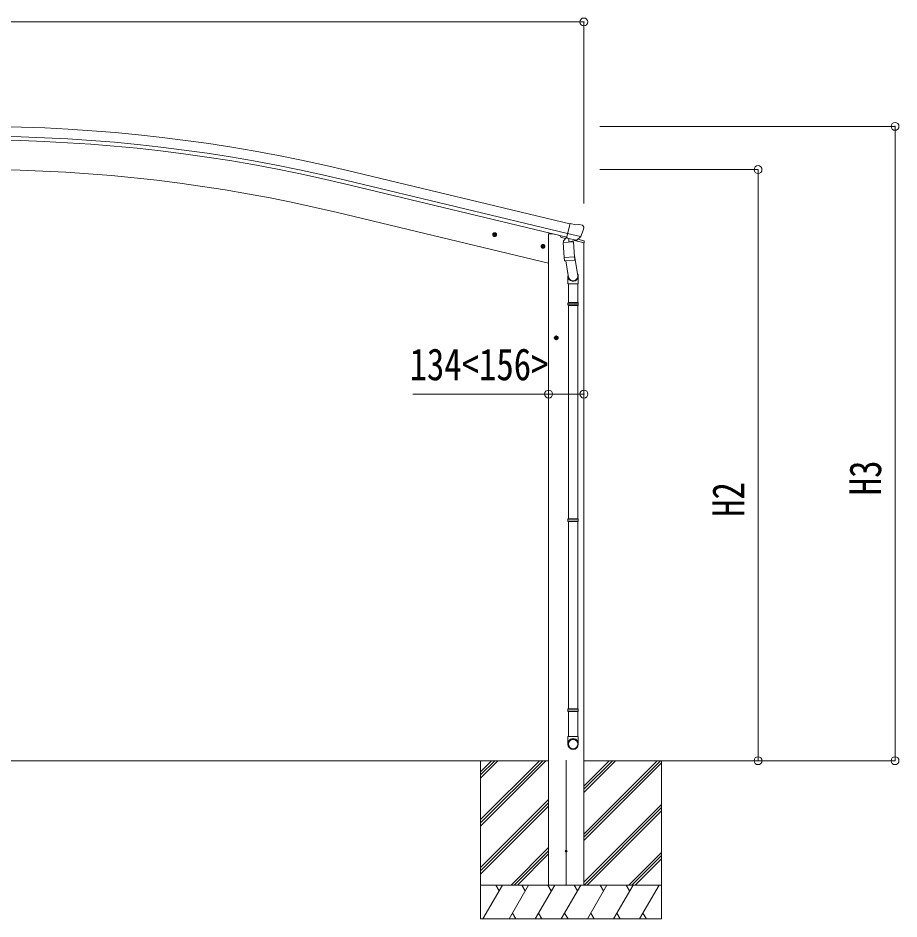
# Model space of a CAD drawing. Units: millimetres at full size, sheet at 1:35; details may follow other scales. Extents: x -9783 to 9892, y -6828 to 6752.
# Drawn here: x -4873 to -976, y -1257 to 2727 of the extents above; entities that cross this region are included whole.
import ezdxf
from ezdxf.enums import TextEntityAlignment as Align

# ---------------------------------------------------------------- set-up
doc = ezdxf.new("R2010")
doc.units = ezdxf.units.MM
doc.header["$LTSCALE"] = 35
doc.header["$PDMODE"] = 32
doc.header["$PDSIZE"] = 35
for name, color, linetype, lineweight in [('0-0_0', 7, 'Continuous', 9), ('0-1_本体', 4, 'Continuous', 9), ('0-2_部品', 7, 'Continuous', 9), ('0-8_PARTS2', 2, 'Continuous', 9), ('0-A_寸法', 6, 'Continuous', 9)]:
    doc.layers.add(name, color=color, linetype=linetype, lineweight=lineweight)
doc.styles.add('ＭＳ ゴシック', font='')
doc.styles.get('ＭＳ ゴシック').set_extended_font_data('MS Gothic')

msp = doc.modelspace()

# ---------------------------------------------------------------- linework, layer by layer
at = {"layer": '0-0_0'}
for p, q in [((-7605.81, -557.28), (-2526.66, -557.28)), ((-2826.94, -557.28), (-2826.94, -1257.28)), ((-2826.94, -818.01), (-2566.21, -557.28)), ((-2826.94, -832.15), (-2552.07, -557.28)), ((-2826.94, -846.29), (-2537.93, -557.28)), ((-2826.94, -634.16), (-2750.06, -557.28)), ((-2826.94, -620.02), (-2764.2, -557.28)), ((-2826.94, -605.88), (-2778.34, -557.28)), ((-2370.16, -557.28), (-1938.78, -557.28)), ((-2370.16, -881.73), (-2045.71, -557.28)), ((-2370.16, -895.87), (-2031.57, -557.28)), ((-2370.16, -697.88), (-2229.56, -557.28)), ((-2370.16, -683.74), (-2243.7, -557.28)), ((-2370.16, -669.6), (-2257.84, -557.28)), ((-2026.94, -557.28), (-2026.94, -1257.28)), ((-2370.16, -910.01), (-2026.94, -566.8)), ((-2826.94, -1030.14), (-2526.16, -729.36)), ((-2826.94, -1044.28), (-2526.16, -743.5)), ((-2370.16, -1093.86), (-2026.94, -750.64)), ((-2826.94, -1058.43), (-2526.16, -757.65)), ((-2369.44, -1107.28), (-2026.94, -764.79)), ((-2355.3, -1107.28), (-2026.94, -778.93)), ((-2691.95, -1107.28), (-2526.16, -941.49)), ((-2677.81, -1107.28), (-2526.16, -955.64)), ((-2663.66, -1107.28), (-2526.16, -969.78)), ((-2171.45, -1107.28), (-2026.94, -962.77)), ((-2157.31, -1107.28), (-2026.94, -976.92)), ((-2143.16, -1107.28), (-2026.94, -991.06)), ((-2026.94, -1107.28), (-2826.94, -1107.28)), ((-2816.65, -1257.28), (-2730.05, -1107.28)), ((-2745.05, -1133.26), (-2760.05, -1107.28)), ((-2701.18, -1257.28), (-2614.58, -1107.28)), ((-2629.58, -1133.27), (-2644.58, -1107.28)), ((-2585.71, -1257.28), (-2499.11, -1107.28)), ((-2514.11, -1133.26), (-2529.11, -1107.28)), ((-2493.94, -1107.28), (-2359.94, -1107.28)), ((-2470.24, -1257.28), (-2383.64, -1107.28)), ((-2398.64, -1133.26), (-2413.64, -1107.28)), ((-2354.77, -1257.28), (-2268.17, -1107.28)), ((-2283.17, -1133.26), (-2298.17, -1107.28)), ((-2239.3, -1257.28), (-2152.7, -1107.28)), ((-2182.7, -1107.28), (-2167.7, -1133.26)), ((-2123.83, -1257.28), (-2037.23, -1107.28)), ((-2686.18, -1231.3), (-2671.18, -1257.28)), ((-2570.71, -1231.3), (-2555.71, -1257.28)), ((-2455.24, -1231.3), (-2440.24, -1257.28)), ((-2339.77, -1231.3), (-2324.77, -1257.28)), ((-2224.3, -1231.3), (-2209.3, -1257.28)), ((-2108.83, -1231.3), (-2093.83, -1257.28)), ((-2826.94, -1257.28), (-2026.94, -1257.28))]:
    msp.add_line(p, q, dxfattribs=at)
at = {"layer": '0-1_本体'}
for p, q in [((-3415.08, 2052.5), (-2431.83, 1816.44)), ((-3429.08, 1994.16), (-2445.84, 1758.1)), ((-3425.15, 2010.52), (-2441.91, 1774.46)), ((-3036.87, 1765.27), (-3459.66, 1866.78)), ((-2526.16, 1642.66), (-3036.87, 1765.27)), ((-2526.16, 1772.1), (-2506.16, 1772.1)), ((-2526.16, -1107.28), (-2526.16, 1772.1)), ((-2505.66, 1772.1), (-2472.39, 1764.11)), ((-2370.16, -1107.28), (-2370.16, 1732.96))]:
    msp.add_line(p, q, dxfattribs=at)
for radius in [7073, 7029.83, 7013, 6882]:
    msp.add_arc((-5066.23, -4825.07), radius, 76.5, 103.5, dxfattribs=at)
at = {"layer": '0-2_部品'}
for p, q in [((-2405.51, 1811.85), (-2431.44, 1818.08)), ((-2405.51, 1811.85), (-2392.25, 1814.55)), ((-2377.77, 1811.36), (-2390.95, 1814.53)), ((-2374.67, 1809.11), (-2370.81, 1802.82)), ((-2370.45, 1800.54), (-2370.73, 1799.39)), ((-2774.57, 1771.2), (-2755.13, 1766.54)), ((-2766.98, 1776.07), (-2772.15, 1770.62)), ((-2767.19, 1759.15), (-2762.52, 1778.59)), ((-2759.68, 1774.31), (-2766.98, 1776.07)), ((-2762.72, 1761.67), (-2757.55, 1767.12)), ((-2757.55, 1767.12), (-2759.68, 1774.31)), ((-2472.89, 1764.59), (-2472.89, 1761.44)), ((-2450.85, 1752.21), (-2469.05, 1756.58)), ((-2447.16, 1756.44), (-2460.48, 1741.13)), ((-2446.22, 1756.51), (-2447.16, 1756.44)), ((-2443.14, 1754.04), (-2444.67, 1754.4)), ((-2406.43, 1745.22), (-2443.14, 1754.04)), ((-2384.51, 1760.23), (-2442.01, 1774.04)), ((-2401.36, 1745.32), (-2384.98, 1759.81)), ((-2560.65, 1719.85), (-2541.21, 1715.18)), ((-2553.06, 1724.71), (-2558.23, 1719.26)), ((-2553.26, 1707.79), (-2548.6, 1727.24)), ((-2545.76, 1722.96), (-2553.06, 1724.71)), ((-2548.8, 1710.32), (-2543.63, 1715.76)), ((-2543.63, 1715.76), (-2545.76, 1722.96)), ((-2461.58, 1734.67), (-2415.89, 1737.87)), ((-2456.91, 1667.84), (-2461.58, 1734.67)), ((-2460.48, 1741.13), (-2460.03, 1734.78)), ((-2437.19, 1752.21), (-2436.16, 1737.61)), ((-2408.97, 1743.22), (-2434.79, 1736.78)), ((-2417.67, 1741.05), (-2417.44, 1737.76)), ((-2415.89, 1737.87), (-2411.22, 1671.03)), ((-2404.07, 1744.75), (-2411.59, 1746.56)), ((-2368.33, 1732.4), (-2411.14, 1742.68)), ((-2408.27, 1745), (-2408.22, 1744.26)), ((-2404.9, 1744.86), (-2406.43, 1745.22)), ((-2397.57, 1748.67), (-2370.63, 1742.2)), ((-2368.33, 1739.29), (-2368.33, 1732.4)), ((-2411.58, 1676.15), (-2397.04, 1588.29)), ((-2456.91, 1667.84), (-2411.22, 1671.03)), ((-2456.89, 1667.84), (-2456.01, 1655.14)), ((-2412.2, 1656.43), (-2453.9, 1653.51)), ((-2450.36, 1653.76), (-2437.74, 1578.96)), ((-2410.36, 1658.57), (-2411.23, 1671.03)), ((-2410.75, 1657.21), (-2410.75, 1657.21)), ((-2440.89, 1585.78), (-2440.89, 1551.12)), ((-2394.89, 1551.12), (-2394.89, 1585.48)), ((-2440.89, 1551.12), (-2394.89, 1551.12)), ((-2438.89, 1551.12), (-2438.89, 1468.47)), ((-2396.89, 1551.12), (-2396.89, 1468.47)), ((-2440.89, 1466.47), (-2439.89, 1468.47)), ((-2440.89, 1466.47), (-2394.89, 1466.47)), ((-2440.89, 1466.47), (-2440.89, 1458.47)), ((-2440.89, 1458.47), (-2394.89, 1458.47)), ((-2440.89, 1458.47), (-2439.89, 1456.47)), ((-2439.89, 1468.47), (-2395.89, 1468.47)), ((-2439.89, 1456.47), (-2395.89, 1456.47)), ((-2438.89, 1456.47), (-2438.89, 512.28)), ((-2396.89, 1456.47), (-2396.89, 512.28)), ((-2394.89, 1466.47), (-2395.89, 1468.47)), ((-2496.15, 1319.1), (-2499.9, 1312.6)), ((-2488.64, 1319.1), (-2496.15, 1319.1)), ((-2492.4, 1302.6), (-2492.4, 1322.6)), ((-2484.89, 1312.6), (-2488.64, 1319.1)), ((-2502.4, 1312.6), (-2482.4, 1312.6)), ((-2488.64, 1306.1), (-2484.89, 1312.6)), ((-2440.89, 510.28), (-2439.89, 512.28)), ((-2440.89, 510.28), (-2394.89, 510.28)), ((-2440.89, 510.28), (-2440.89, 502.28)), ((-2440.89, 502.28), (-2394.89, 502.28)), ((-2440.89, 502.28), (-2439.89, 500.28)), ((-2439.89, 512.28), (-2395.89, 512.28)), ((-2439.89, 500.28), (-2395.89, 500.28)), ((-2438.89, 500.28), (-2438.89, -327.91)), ((-2396.89, 500.28), (-2396.89, -327.91)), ((-2394.89, 510.28), (-2395.89, 512.28)), ((-2440.89, -329.91), (-2439.89, -327.91)), ((-2440.89, -329.91), (-2394.89, -329.91)), ((-2440.89, -329.91), (-2440.89, -337.91)), ((-2440.89, -337.91), (-2394.89, -337.91)), ((-2440.89, -337.91), (-2439.89, -339.91)), ((-2439.89, -327.91), (-2395.89, -327.91)), ((-2439.89, -339.91), (-2395.89, -339.91)), ((-2438.89, -339.91), (-2438.89, -449.91)), ((-2396.89, -339.91), (-2396.89, -449.91)), ((-2394.89, -329.91), (-2395.89, -327.91)), ((-2440.89, -484.05), (-2440.89, -449.91)), ((-2440.89, -449.91), (-2394.89, -449.91)), ((-2394.89, -484.05), (-2394.89, -449.91))]:
    msp.add_line(p, q, dxfattribs=at)
for points in [[(-2436.87, 1752.63), (-2446.59, 1754.96), (-2431.44, 1818.08)], [(-2772.15, 1770.62), (-2770.02, 1763.43), (-2762.72, 1761.67)], [(-2384.24, 1760.81), (-2384.82, 1759.96), (-2384.98, 1759.81)], [(-2558.23, 1719.26), (-2556.1, 1712.07), (-2548.8, 1710.32)], [(-2436.87, 1752.63), (-2436.63, 1752.48), (-2411.87, 1746.53), (-2411.59, 1746.56)], [(-2394.89, 1466.47), (-2394.89, 1458.47), (-2395.89, 1456.47)], [(-2499.9, 1312.6), (-2496.15, 1306.1), (-2488.64, 1306.1)], [(-2394.89, 510.28), (-2394.89, 502.28), (-2395.89, 500.28)], [(-2394.89, -329.91), (-2394.89, -337.91), (-2395.89, -339.91)]]:
    msp.add_lwpolyline(points, dxfattribs=at)
for centre, radius in [((-2764.85, 1768.87), 8.5), ((-2764.85, 1768.87), 7.7), ((-2764.85, 1768.87), 6.5), ((-2550.93, 1717.51), 8.5), ((-2550.93, 1717.51), 7.7), ((-2550.93, 1717.51), 6.5), ((-2492.4, 1312.6), 8.5), ((-2492.4, 1312.6), 7.7), ((-2492.4, 1312.6), 6.5)]:
    msp.add_circle(centre, radius, dxfattribs=at)
at = {"layer": '0-2_部品', "color": 4}
msp.add_circle((-2448.66, -957.28), 4.5, dxfattribs=at)
at = {"layer": '0-2_部品'}
for centre, radius, start, end in [((-2391.65, 1811.61), 3, 76.5, 101.5), ((-2567.53, 1846.63), 202.4, 334.90875, 346.5), ((-2378.93, 1806.5), 5, 31.5, 76.5), ((-2467.89, 1761.44), 5, 180, 256.5), ((-2444.55, 1754.89), 0.5, 221.23754, 256.5), ((-2437.78, 1752.13), 0.604, 7.79405, 79.40158), ((-2435.14, 1737.75), 1.03, 188.03431, 289.96103), ((-2409.22, 1744.19), 1, 284, 4), ((-2407.77, 1745.03), 0.5, 76.5, 184), ((-2404.79, 1745.34), 0.5, 256.5, 291.76246), ((-2371.33, 1739.29), 3, 0, 76.5), ((-2454.04, 1655.51), 2, 190.53157, 274), ((-2412.34, 1658.42), 2, 274, 322.59038), ((-2412.3, 1658.39), 1.95, 322.52234, 4.95983), ((-2424.89, 1585.48), 30, 0, 2.54858)]:
    msp.add_arc(centre, radius, start, end, dxfattribs=at)
for centre, major_axis, ratio, start_param, end_param in [((-2373.37, 1801.25), (1.57, -2.57), 0.99628, 0.7835347, 1.5707963), ((-2403.37, 1747.67), (0.73, -2.92), 0.997631, 5.8041905, 5.8929484), ((-2403.4, 1747.8), (-2.63, 3.16), 0.650902, 2.1145521, 2.1873627), ((-2403.35, 1747.57), (0.73, -2.92), 0.997631, 5.965759, 6.7621801), ((-2417.89, 1585.78), (-23, 0), 0.996195, 6.0000678, 10.0103449), ((-2417.89, 1585.78), (-21, 0), 0.996195, 0.3319459, 3.3482706), ((-2417.89, -482.31), (23, 0), 0.996195, 6.2831853, 9.424778), ((-2417.89, -484.05), (23, 0), 0.996195, 6.2831853, 9.424778), ((-2417.89, -484.05), (0, -23.43), 0.981806, 4.712389, 7.8539816)]:
    msp.add_ellipse(centre, major_axis=major_axis, ratio=ratio, start_param=start_param, end_param=end_param, dxfattribs=at)
msp.add_ellipse((-2417.89, -484.05), major_axis=(-21, 0), ratio=0.996195, dxfattribs=at)
at = {"layer": '0-8_PARTS2'}
msp.add_line((-2448.66, -554.79), (-2448.66, -1109.78), dxfattribs=at)
at = {"layer": '0-A_寸法'}
for p, q in [((-7762.31, 2709.62), (-2370.29, 2709.62)), ((-2370.29, 2709.62), (-2370.29, 1907.28)), ((-993.71, 2247.93), (-2300.14, 2247.93)), ((-993.71, -557.28), (-993.71, 2247.93)), ((-1599.69, 2056.93), (-2300.14, 2056.93)), ((-1599.69, -557.28), (-1599.69, 2056.93)), ((-3126.16, 1063.97), (-2526.16, 1063.97)), ((-2526.16, 1063.97), (-2370.16, 1063.97)), ((-1599.69, -557.28), (-1993.93, -557.28)), ((-993.71, -557.28), (-1599.69, -557.28))]:
    msp.add_line(p, q, dxfattribs=at)
for p in [(-2370.29, 2709.62), (-993.71, 2247.93), (-1599.69, 2056.93), (-2526.16, 1063.97), (-2370.16, 1063.97), (-1599.69, -557.28), (-993.71, -557.28)]:
    msp.add_point(p, dxfattribs=at)

# ---------------------------------------------------------------- texts
at = {"layer": '0-A_寸法', "color": 7, "style": 'ＭＳ ゴシック', "width": 0.8}
msp.add_text('134<156>', height=141.1, dxfattribs=at).set_placement((-3141.16, 1082.97), align=Align.BOTTOM_LEFT)
for s, p in [('H3', (-1012.71, 616.57)), ('H2', (-1618.69, 521.07))]:
    msp.add_text(s, height=141.1, rotation=90, dxfattribs=at).set_placement(p, align=Align.BOTTOM_LEFT)

doc.saveas('drawing.dxf')
